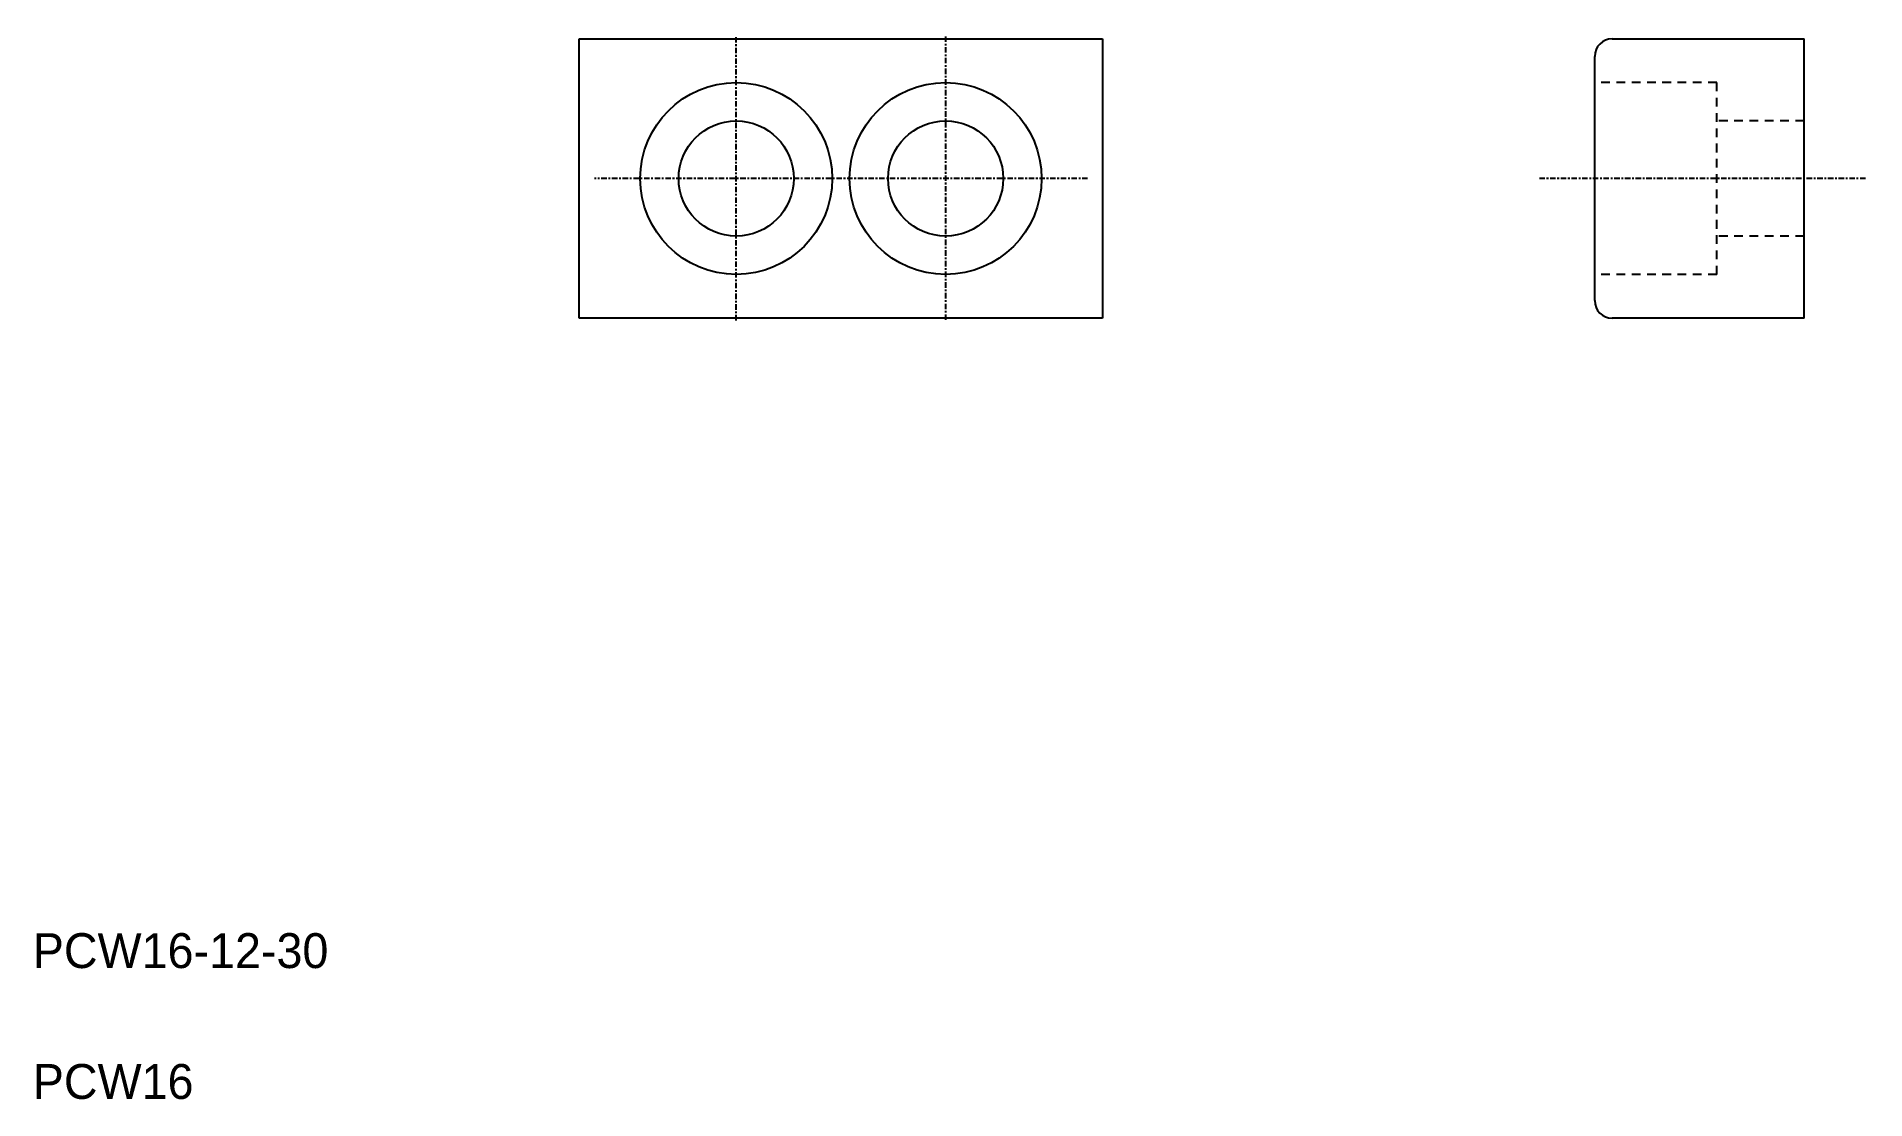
# Model space of a CAD drawing. Extents: x 5 to 110, y 5 to 66.
import ezdxf

# ---------------------------------------------------------------- set-up
doc = ezdxf.new("R2010")
doc.units = 0
doc.header["$LTSCALE"] = 0.25
doc.linetypes.add('CENTER', pattern=[2, 1.25, -0.25, 0.25, -0.25])
doc.linetypes.add('DASHED', pattern=[3.5, 2, -1.5])
doc.layers.get('0').update_dxf_attribs({"linetype": 'CONTINUOUS'})
doc.layers.add('CENTER', color=1, linetype='CENTER')

msp = doc.modelspace()

# ---------------------------------------------------------------- linework, layer by layer
for p, q in [((36.32, 49.75), (36.32, 65.75)), ((36.32, 65.75), (66.32, 65.75)), ((66.32, 65.75), (66.32, 49.75)), ((95.52, 65.75), (106.52, 65.75)), ((106.52, 49.75), (106.52, 65.75)), ((94.52, 50.75), (94.52, 64.75)), ((36.32, 57.75), (36.32, 57.75)), ((36.32, 53.75), (36.32, 53.75)), ((66.32, 49.75), (36.32, 49.75)), ((106.52, 49.75), (95.52, 49.75))]:
    msp.add_line(p, q)
at = {"color": 3, "linetype": 'DASHED'}
for p, q in [((101.52, 63.25), (94.52, 63.25)), ((101.52, 52.25), (101.52, 63.25)), ((106.52, 61.05), (101.52, 61.05)), ((106.52, 54.45), (101.52, 54.45)), ((101.52, 52.25), (94.52, 52.25))]:
    msp.add_line(p, q, dxfattribs=at)
for centre, radius in [((45.32, 57.75), 5.5), ((57.32, 57.75), 5.5), ((45.32, 57.75), 3.3), ((57.32, 57.75), 3.3)]:
    msp.add_circle(centre, radius)
for centre, start, end in [((95.52, 64.75), 90, 180), ((95.52, 50.75), 180, 270)]:
    msp.add_arc(centre, 1, start, end)
at = {"layer": 'CENTER', "color": 1, "linetype": 'CENTER'}
for p, q in [((45.32, 49.62), (45.32, 65.89)), ((57.32, 65.89), (57.32, 49.62)), ((65.46, 57.75), (37.19, 57.75)), ((110.04, 57.75), (91.29, 57.75))]:
    msp.add_line(p, q, dxfattribs=at)

# ---------------------------------------------------------------- texts
for s, p in [('PCW16-12-30', (5, 12.5)), ('PCW16', (5, 5))]:
    msp.add_text(s, height=2).set_placement(p)

doc.saveas('drawing.dxf')
